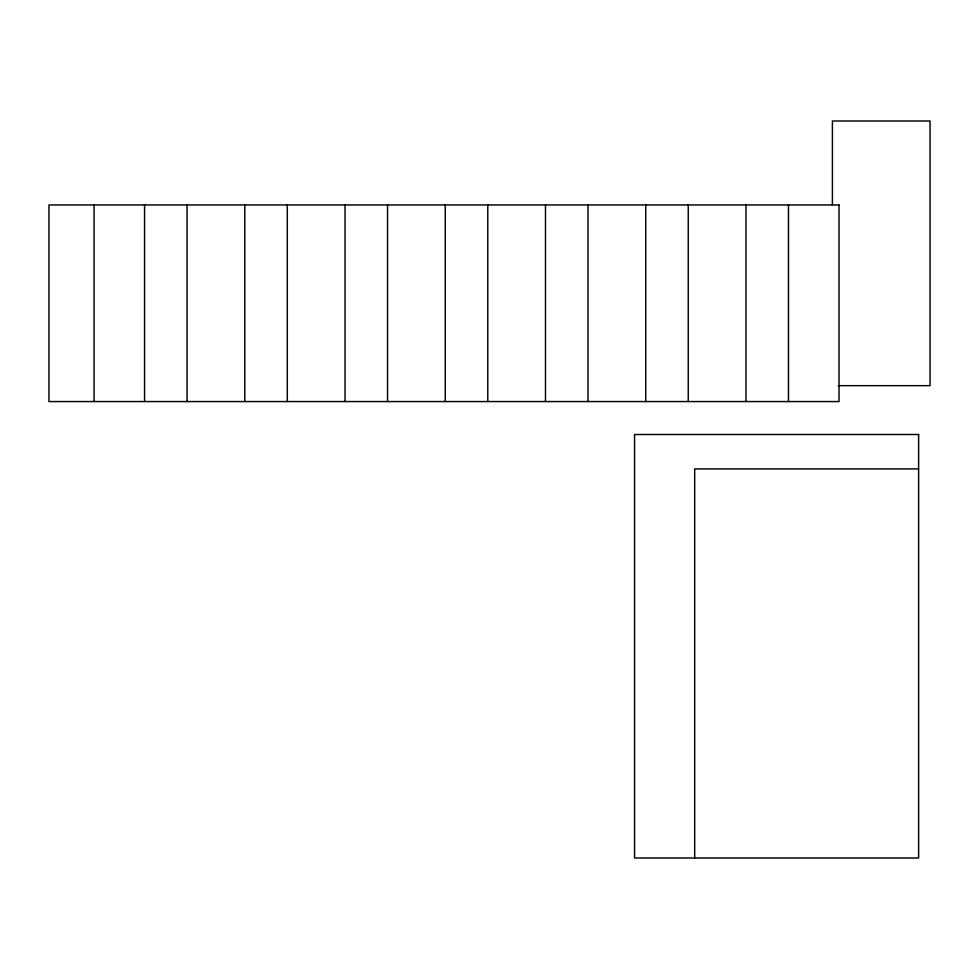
<?xml version="1.0" encoding="UTF-8"?>
<svg xmlns="http://www.w3.org/2000/svg" width="979" height="979" viewBox="0 0 979 979"><rect width="100%" height="100%" fill="white"/><g stroke="black" fill="none" stroke-linecap="round" stroke-linejoin="round"><path stroke-width="1.47" d="M838.281 385.665L930.05 385.665L930.05 121.004L832.407 121.004L832.407 204.954M918.62 468.917L694.686 468.917L694.686 857.996M788.474 204.954L788.474 401.561M745.961 204.954L745.961 401.561M688.249 204.954L688.249 401.561M645.736 204.954L645.736 401.561M588.012 204.954L588.012 401.561M545.499 204.954L545.499 401.561M487.775 204.954L487.775 401.561M445.261 204.954L445.261 401.561M387.549 204.954L387.549 401.561M345.036 204.954L345.036 401.561M287.312 204.954L287.312 401.561M244.799 204.954L244.799 401.561M187.075 204.954L187.075 401.561M144.562 204.954L144.562 401.561M94.082 204.954L94.082 401.561M839.027 204.954L48.95 204.954L48.95 401.561L839.027 401.561L839.027 204.954M918.62 434.505L634.563 434.505L634.563 857.996L918.62 857.996L918.62 434.505"/></g></svg>
